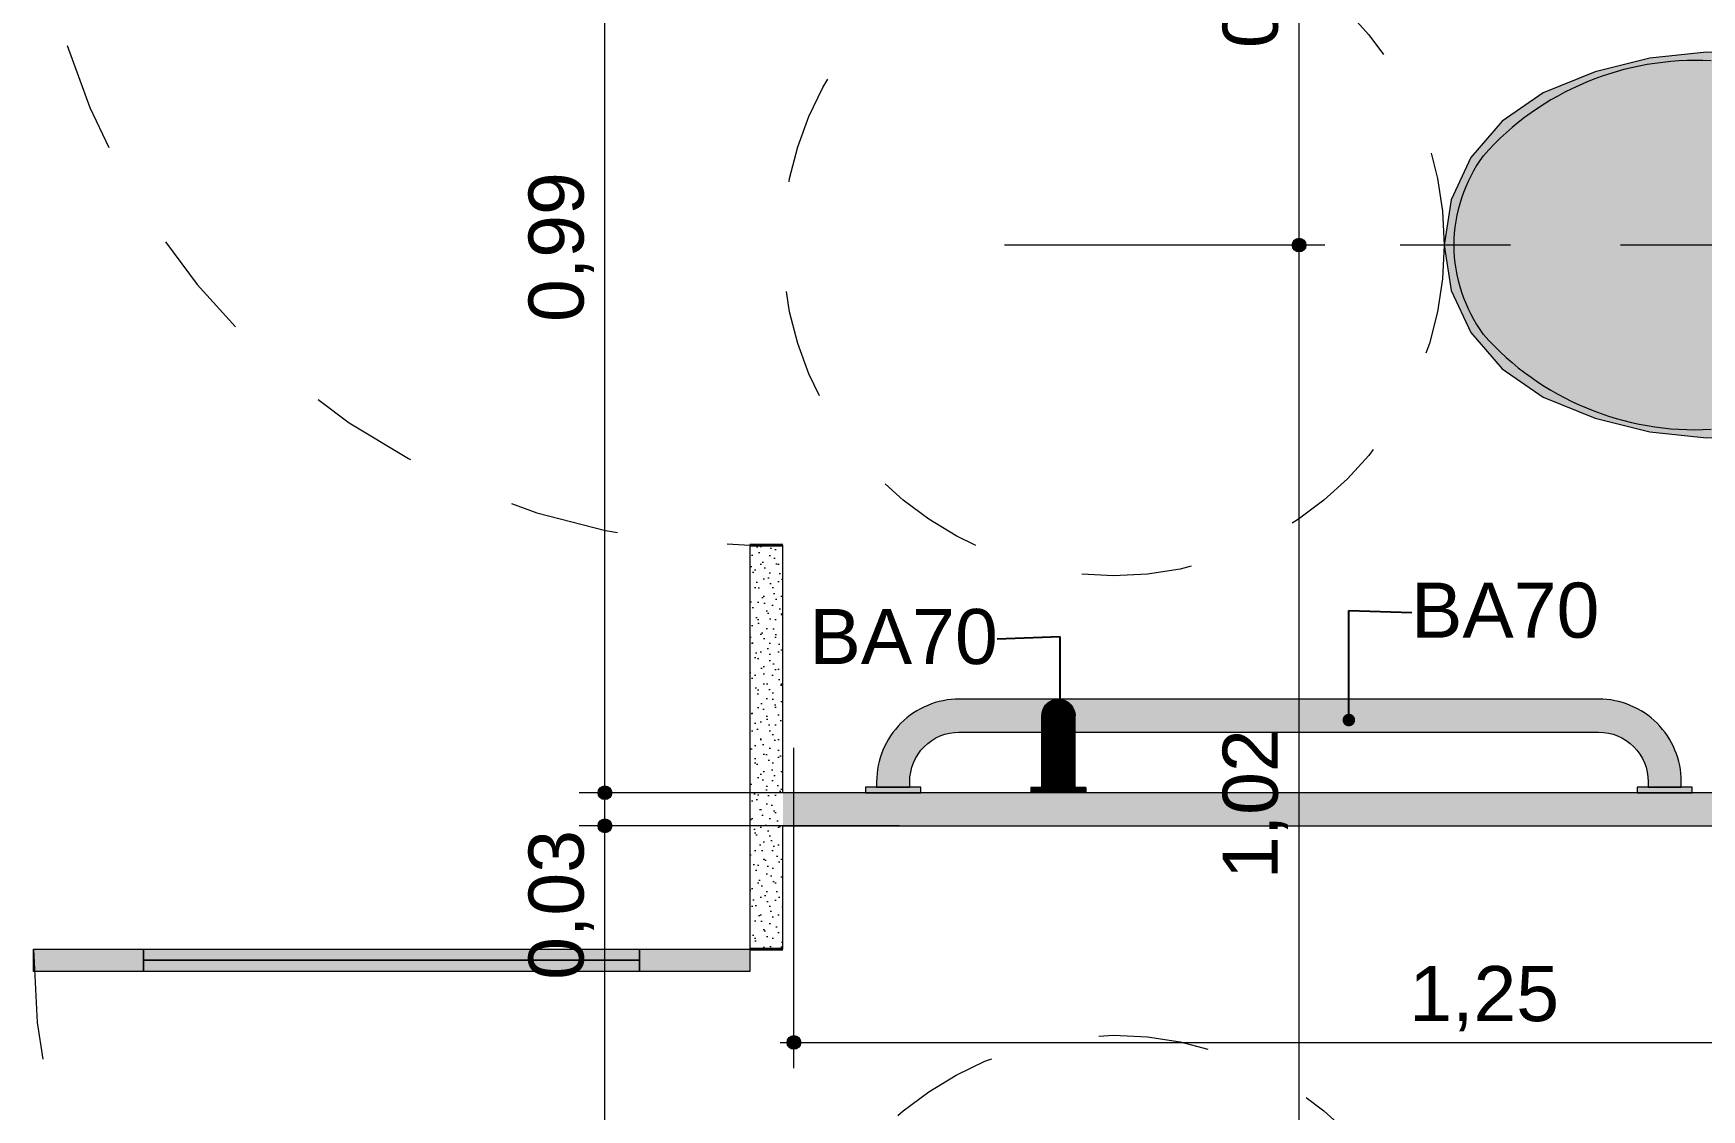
# Model space of a CAD drawing. Header units: metres. Extents: x -1.9 to 95.3, y -2.2 to 2.5.
# Drawn here: x 23.654 to 25.167, y 0.75 to 1.726 of the extents above; entities that cross this region are included whole.
import ezdxf

# ---------------------------------------------------------------- set-up
doc = ezdxf.new("R2010")
doc.units = ezdxf.units.M
doc.header["$MEASUREMENT"] = 0
doc.linetypes.add('Dashed', pattern=[0.035, 0.0225, -0.0125])
doc.linetypes.add('Hidden Line (2)', pattern=[0.097806, 0.070556, -0.02725])
for name, color, linetype, lineweight, true_color in [('0_Caneta_No__167', 7, 'Continuous', 0, 0x0035d5), ('0_Caneta_No__25', 7, 'Continuous', 13, 0x982312), ('EIXO HIDRÁULICO - Executivo.EXEC_Caneta_No__167', 7, 'Continuous', 0, 0x0035d5), ('LOUCAS-METAIS.ARQ_Caneta_No__13', 7, 'Continuous', 0, 0xaaaaaa), ('LOUCAS-METAIS.ARQ_Caneta_No__18', 7, 'Continuous', 0, 0xdfdfdf), ('LOUCAS-METAIS.ARQ_Caneta_No__96', 7, 'Continuous', 0, 0xb6b6b6), ('PAREDE.ARQ_Caneta_No__9', 7, 'Continuous', 9, 0x020202), ('PAREDE.ARQ_Caneta_No__97', 7, 'Continuous', 13, 0x6b6b6b)]:
    doc.layers.add(name, color=color, linetype=linetype, lineweight=lineweight, true_color=true_color)
for name, color, linetype, lineweight in [('NOTAS-DETALHAMENTO.EXEC_Caneta_No__1', 7, 'Continuous', 40), ('NOTAS-DETALHAMENTO.EXEC_Caneta_No__241', 7, 'Continuous', 13), ('PAREDE.ARQ_Caneta_No__1', 7, 'Continuous', 40), ('PAREDE.ARQ_Caneta_No__241', 7, 'Continuous', 13), ('PAREDE.ARQ_Caneta_No__255', 255, 'Continuous', 0)]:
    doc.layers.add(name, color=color, linetype=linetype, lineweight=lineweight)
doc.styles.add('GENERATED_STYLE_1', font='arial.ttf')
doc.dimstyles.new('GENERATED_STYLE__1', dxfattribs={"dimtxt": 0.05, "dimasz": 0.02375, "dimexe": 0.18, "dimexo": 0.267183, "dimgap": 0, "dimtad": 1, "dimtih": 1, "dimtoh": 1, "dimzin": 0, "dimdsep": 46, "dimtxsty": 'GENERATED_STYLE_1', "dimblk": 'ARROWHEAD_11', "dimblk1": 'ARROWHEAD_11', "dimblk2": 'ARROWHEAD_11', "dimcen": 0.09, "dimclrd": 256, "dimclre": 256, "dimclrt": 256, "dimadec": 0, "dimazin": 0, "dimtfac": 1, "dimtdec": 4, "dimtmove": 0, "dimatfit": 3, "dimfxl": 0, "dimtolj": 1, "dimtzin": 0, "dimarcsym": 0})
doc.dimstyles.new('GENERATED_STYLE__2', dxfattribs={"dimtxt": 0.05, "dimasz": 0.02375, "dimexe": 0.18, "dimexo": 0.267183, "dimgap": 0, "dimtad": 1, "dimzin": 0, "dimdsep": 46, "dimtxsty": 'GENERATED_STYLE_1', "dimblk": 'ARROWHEAD_11', "dimblk1": 'ARROWHEAD_11', "dimblk2": 'ARROWHEAD_11', "dimcen": 0.09, "dimclrd": 256, "dimclre": 256, "dimclrt": 256, "dimadec": 0, "dimazin": 0, "dimtfac": 1, "dimtdec": 4, "dimtmove": 0, "dimatfit": 3, "dimfxl": 0, "dimtolj": 1, "dimtzin": 0, "dimarcsym": 0})
doc.dimstyles.new('GENERATED_STYLE__3', dxfattribs={"dimtxt": 0.05, "dimasz": 0.02375, "dimexe": 0.18, "dimexo": 0.267183, "dimgap": 0, "dimtad": 1, "dimzin": 0, "dimdsep": 46, "dimtxsty": 'GENERATED_STYLE_1', "dimblk": 'ARROWHEAD_11', "dimblk1": 'ARROWHEAD_11', "dimblk2": 'ARROWHEAD_11', "dimcen": 0.09, "dimclrd": 256, "dimclre": 256, "dimclrt": 256, "dimadec": 0, "dimazin": 0, "dimtfac": 1, "dimtdec": 4, "dimtmove": 0, "dimatfit": 3, "dimfxl": 0, "dimtolj": 1, "dimtzin": 0, "dimarcsym": 0})
doc.dimstyles.new('GENERATED_STYLE__6', dxfattribs={"dimtxt": 0.18, "dimasz": 0.0228, "dimexe": 0.18, "dimexo": 0.0625, "dimgap": 0, "dimtad": 0, "dimtih": 1, "dimtoh": 1, "dimdec": 4, "dimzin": 0, "dimdsep": 46, "dimcen": 0.09, "dimadec": 0, "dimazin": 0, "dimtfac": 1, "dimtdec": 4, "dimtmove": 0, "dimatfit": 3, "dimldrblk": 'ARROWHEAD_11', "dimfxl": 0, "dimtolj": 1, "dimtzin": 0, "dimarcsym": 0})
pattern_1 = [(45, (24.064489, 0.025), (-0.00795495, 0.00795495), [0, -0.0075, 0, -0.01125]), (110, (24.089489, 0.025), (0.01057154, 0.003847727), [0, -0.0055, 0, -0.0095])]

# ---------------------------------------------------------------- blocks, each defined once
blk = doc.blocks.new('*D77', base_point=(24.0645, 0))
at = {"layer": '0_Caneta_No__167', "linetype": 'Continuous', "lineweight": 0, "true_color": 0x0035d5}
for points in [[(24.7956, 1.5342), (24.7961, 1.5318), (24.7975, 1.5298), (24.7995, 1.5284), (24.8019, 1.5279), (24.8043, 1.5284), (24.8063, 1.5298), (24.8076, 1.5318), (24.8081, 1.5342), (24.8076, 1.5366), (24.8063, 1.5386), (24.8043, 1.54), (24.8019, 1.5404), (24.7995, 1.54), (24.7975, 1.5386), (24.7961, 1.5366)], [(24.7956, 0.5173), (24.7961, 0.5149), (24.7975, 0.5129), (24.7995, 0.5115), (24.8019, 0.511), (24.8043, 0.5115), (24.8063, 0.5129), (24.8076, 0.5149), (24.8081, 0.5173), (24.8076, 0.5197), (24.8063, 0.5217), (24.8043, 0.5231), (24.8019, 0.5235), (24.7995, 0.5231), (24.7975, 0.5217), (24.7961, 0.5197)]]:
    blk.add_hatch(color=162, dxfattribs=at).paths.add_polyline_path(points)
at = {"layer": '0_Caneta_No__167', "color": 162, "linetype": 'Continuous', "lineweight": 0, "true_color": 0x0035d5}
for p, q in [((24.7956, 1.5342), (24.5347, 1.5342)), ((24.8253, 1.5342), (24.8081, 1.5342)), ((24.8019, 0.5235), (24.8019, 1.5279)), ((24.7956, 0.5173), (24.7784, 0.5173)), ((25.0691, 0.5173), (24.8081, 0.5173))]:
    blk.add_line(p, q, dxfattribs=at)
for centre in [(24.8019, 1.5342), (24.8019, 0.5173)]:
    blk.add_circle(centre, 0.00625, dxfattribs=at)
at = {"layer": '0_Caneta_No__167', "color": 162, "lineweight": 0, "true_color": 0x0035d5, "insert": (24.7919, 0.959), "char_height": 0.05, "attachment_point": 7, "rotation": 90, "style": 'GENERATED_STYLE_1'}
blk.add_mtext('\\A1;{\\pql;\\fArial|b0|i0|c0|p0;\\W1.000000;1,02}', dxfattribs=at)
blk = doc.blocks.new('ARROWHEAD_11')
at = {"color": 0, "linetype": 'Continuous', "lineweight": 0}
blk.add_line((0, 0), (-1, 0), dxfattribs=at)
at = {"color": 0, "linetype": 'Continuous', "lineweight": 0, "const_width": 0.25, "flags": 128}
blk.add_lwpolyline([(-0.125, 0, 1), (0.125, 0, 1)], format="xyb", close=True, dxfattribs=at)
blk = doc.blocks.new('*D78', base_point=(24.0645, 0))
at = {"layer": '0_Caneta_No__167', "linetype": 'Continuous', "lineweight": 0, "true_color": 0x0035d5}
for points in [[(24.7956, 2.025), (24.7961, 2.0226), (24.7975, 2.0206), (24.7995, 2.0192), (24.8019, 2.0188), (24.8043, 2.0192), (24.8063, 2.0206), (24.8076, 2.0226), (24.8081, 2.025), (24.8076, 2.0274), (24.8063, 2.0294), (24.8043, 2.0308), (24.8019, 2.0313), (24.7995, 2.0308), (24.7975, 2.0294), (24.7961, 2.0274)], [(24.7956, 1.5342), (24.7961, 1.5318), (24.7975, 1.5298), (24.7995, 1.5284), (24.8019, 1.5279), (24.8043, 1.5284), (24.8063, 1.5298), (24.8076, 1.5318), (24.8081, 1.5342), (24.8076, 1.5366), (24.8063, 1.5386), (24.8043, 1.54), (24.8019, 1.5404), (24.7995, 1.54), (24.7975, 1.5386), (24.7961, 1.5366)]]:
    blk.add_hatch(color=162, dxfattribs=at).paths.add_polyline_path(points)
at = {"layer": '0_Caneta_No__167', "color": 162, "linetype": 'Continuous', "lineweight": 0, "true_color": 0x0035d5}
for p, q in [((24.8019, 2.0313), (24.8019, 2.0375)), ((24.7956, 2.025), (24.7784, 2.025)), ((24.8019, 1.5404), (24.8019, 2.0188)), ((25.0691, 2.025), (24.8081, 2.025)), ((24.7956, 1.5342), (24.5347, 1.5342)), ((24.8253, 1.5342), (24.8081, 1.5342))]:
    blk.add_line(p, q, dxfattribs=at)
for centre in [(24.8019, 2.025), (24.8019, 1.5342)]:
    blk.add_circle(centre, 0.00625, dxfattribs=at)
at = {"layer": '0_Caneta_No__167', "color": 162, "lineweight": 0, "true_color": 0x0035d5, "insert": (24.7919, 1.7129), "char_height": 0.05, "attachment_point": 7, "rotation": 90, "style": 'GENERATED_STYLE_1'}
blk.add_mtext('\\A1;{\\pql;\\fArial|b0|i0|c0|p0;\\W1.000000;0,49}', dxfattribs=at)
blk = doc.blocks.new('*D91', base_point=(24.0645, 0))
at = {"layer": '0_Caneta_No__25', "linetype": 'Continuous', "lineweight": 13, "true_color": 0x982312}
for points in [[(24.1659, 1.0073), (24.1664, 1.0049), (24.1678, 1.0029), (24.1698, 1.0015), (24.1722, 1.001), (24.1746, 1.0015), (24.1766, 1.0029), (24.178, 1.0049), (24.1784, 1.0073), (24.178, 1.0097), (24.1766, 1.0117), (24.1746, 1.0131), (24.1722, 1.0135), (24.1698, 1.0131), (24.1678, 1.0117), (24.1664, 1.0097)], [(24.1659, 0.0173), (24.1664, 0.0149), (24.1678, 0.0129), (24.1698, 0.0115), (24.1722, 0.011), (24.1746, 0.0115), (24.1766, 0.0129), (24.178, 0.0149), (24.1784, 0.0173), (24.178, 0.0197), (24.1766, 0.0217), (24.1746, 0.0231), (24.1722, 0.0235), (24.1698, 0.0231), (24.1678, 0.0217), (24.1664, 0.0197)]]:
    blk.add_hatch(color=24, dxfattribs=at).paths.add_polyline_path(points)
at = {"layer": '0_Caneta_No__25', "color": 24, "linetype": 'Continuous', "lineweight": 13, "true_color": 0x982312}
for p, q in [((24.1659, 1.0073), (24.1487, 1.0073)), ((24.1722, 0.0235), (24.1722, 1.001)), ((24.4394, 1.0073), (24.1784, 1.0073)), ((24.1659, 0.0173), (24.1487, 0.0173)), ((24.4394, 0.0173), (24.1784, 0.0173))]:
    blk.add_line(p, q, dxfattribs=at)
for centre in [(24.1722, 1.0073), (24.1722, 0.0173)]:
    blk.add_circle(centre, 0.00625, dxfattribs=at)
at = {"layer": '0_Caneta_No__25', "color": 24, "lineweight": 13, "true_color": 0x982312, "char_height": 0.05, "attachment_point": 7, "rotation": 90, "style": 'GENERATED_STYLE_1'}
for s, insert in [('\\A1;{\\pql;\\fArial|b0|i0|c0|p0;\\W1.000000;0,03}', (24.1622, 0.8676)), ('\\A1;{\\pql;\\fArial|b0|i0|c0|p0;\\W1.000000;0,99}', (24.1622, 0.3788))]:
    blk.add_mtext(s, dxfattribs=dict(at, insert=insert))
blk = doc.blocks.new('*D92', base_point=(24.0645, 0))
at = {"layer": '0_Caneta_No__25', "linetype": 'Continuous', "lineweight": 13, "true_color": 0x982312}
for points in [[(24.1659, 1.0373), (24.1664, 1.0349), (24.1678, 1.0329), (24.1698, 1.0315), (24.1722, 1.031), (24.1746, 1.0315), (24.1766, 1.0329), (24.178, 1.0349), (24.1784, 1.0373), (24.178, 1.0397), (24.1766, 1.0417), (24.1746, 1.0431), (24.1722, 1.0435), (24.1698, 1.0431), (24.1678, 1.0417), (24.1664, 1.0397)], [(24.1659, 1.0073), (24.1664, 1.0049), (24.1678, 1.0029), (24.1698, 1.0015), (24.1722, 1.001), (24.1746, 1.0015), (24.1766, 1.0029), (24.178, 1.0049), (24.1784, 1.0073), (24.178, 1.0097), (24.1766, 1.0117), (24.1746, 1.0131), (24.1722, 1.0135), (24.1698, 1.0131), (24.1678, 1.0117), (24.1664, 1.0097)]]:
    blk.add_hatch(color=24, dxfattribs=at).paths.add_polyline_path(points)
at = {"layer": '0_Caneta_No__25', "color": 24, "linetype": 'Continuous', "lineweight": 13, "true_color": 0x982312}
for p, q in [((24.1659, 1.0373), (24.1487, 1.0373)), ((24.1722, 1.0135), (24.1722, 1.031)), ((24.4394, 1.0373), (24.1784, 1.0373)), ((24.1659, 1.0073), (24.1487, 1.0073)), ((24.4394, 1.0073), (24.1784, 1.0073))]:
    blk.add_line(p, q, dxfattribs=at)
for centre in [(24.1722, 1.0373), (24.1722, 1.0073)]:
    blk.add_circle(centre, 0.00625, dxfattribs=at)
blk = doc.blocks.new('*D93', base_point=(24.0645, 0))
at = {"layer": '0_Caneta_No__25', "linetype": 'Continuous', "lineweight": 13, "true_color": 0x982312}
for points in [[(24.1659, 2.025), (24.1664, 2.0226), (24.1678, 2.0206), (24.1698, 2.0192), (24.1722, 2.0188), (24.1746, 2.0192), (24.1766, 2.0206), (24.178, 2.0226), (24.1784, 2.025), (24.178, 2.0274), (24.1766, 2.0294), (24.1746, 2.0308), (24.1722, 2.0313), (24.1698, 2.0308), (24.1678, 2.0294), (24.1664, 2.0274)], [(24.1659, 1.0373), (24.1664, 1.0349), (24.1678, 1.0329), (24.1698, 1.0315), (24.1722, 1.031), (24.1746, 1.0315), (24.1766, 1.0329), (24.178, 1.0349), (24.1784, 1.0373), (24.178, 1.0397), (24.1766, 1.0417), (24.1746, 1.0431), (24.1722, 1.0435), (24.1698, 1.0431), (24.1678, 1.0417), (24.1664, 1.0397)]]:
    blk.add_hatch(color=24, dxfattribs=at).paths.add_polyline_path(points)
at = {"layer": '0_Caneta_No__25', "color": 24, "linetype": 'Continuous', "lineweight": 13, "true_color": 0x982312}
for p, q in [((24.1722, 2.0313), (24.1722, 2.0375)), ((24.1659, 2.025), (24.1487, 2.025)), ((24.1722, 1.0435), (24.1722, 2.0188)), ((24.4394, 2.025), (24.1784, 2.025)), ((24.1659, 1.0373), (24.1487, 1.0373)), ((24.4394, 1.0373), (24.1784, 1.0373))]:
    blk.add_line(p, q, dxfattribs=at)
for centre in [(24.1722, 2.025), (24.1722, 1.0373)]:
    blk.add_circle(centre, 0.00625, dxfattribs=at)
at = {"layer": '0_Caneta_No__25', "color": 24, "lineweight": 13, "true_color": 0x982312, "insert": (24.1622, 1.4644), "char_height": 0.05, "attachment_point": 7, "rotation": 90, "style": 'GENERATED_STYLE_1'}
blk.add_mtext('\\A1;{\\pql;\\fArial|b0|i0|c0|p0;\\W1.000000;0,99}', dxfattribs=at)
blk = doc.blocks.new('*D94', base_point=(24.0645, 0))
at = {"layer": '0_Caneta_No__25', "linetype": 'Continuous', "lineweight": 13, "true_color": 0x982312}
for points in [[(24.3374, 0.8108), (24.3379, 0.8084), (24.3392, 0.8064), (24.3413, 0.8051), (24.3437, 0.8046), (24.346, 0.8051), (24.3481, 0.8064), (24.3494, 0.8084), (24.3499, 0.8108), (24.3494, 0.8132), (24.3481, 0.8153), (24.346, 0.8166), (24.3437, 0.8171), (24.3413, 0.8166), (24.3392, 0.8153), (24.3379, 0.8132)], [(25.5874, 0.8108), (25.5879, 0.8084), (25.5892, 0.8064), (25.5913, 0.8051), (25.5937, 0.8046), (25.596, 0.8051), (25.5981, 0.8064), (25.5994, 0.8084), (25.5999, 0.8108), (25.5994, 0.8132), (25.5981, 0.8153), (25.596, 0.8166), (25.5937, 0.8171), (25.5913, 0.8166), (25.5892, 0.8153), (25.5879, 0.8132)]]:
    blk.add_hatch(color=24, dxfattribs=at).paths.add_polyline_path(points)
at = {"layer": '0_Caneta_No__25', "color": 24, "linetype": 'Continuous', "lineweight": 13, "true_color": 0x982312}
for p, q in [((24.3437, 0.8171), (24.3437, 1.078)), ((25.5937, 0.8171), (25.5937, 1.078)), ((24.3312, 0.8108), (24.3374, 0.8108)), ((24.3437, 0.7874), (24.3437, 0.8046)), ((24.3499, 0.8108), (25.5874, 0.8108)), ((25.5937, 0.7874), (25.5937, 0.8046)), ((25.5999, 0.8108), (25.6062, 0.8108))]:
    blk.add_line(p, q, dxfattribs=at)
for centre in [(24.3437, 0.8108), (25.5937, 0.8108)]:
    blk.add_circle(centre, 0.00625, dxfattribs=at)
at = {"layer": '0_Caneta_No__25', "color": 24, "lineweight": 13, "true_color": 0x982312, "insert": (24.9019, 0.8208), "char_height": 0.05, "attachment_point": 7, "style": 'GENERATED_STYLE_1'}
blk.add_mtext('\\A1;{\\pql;\\fArial|b0|i0|c0|p0;\\W1.000000;1,25}', dxfattribs=at)

msp = doc.modelspace()

# ---------------------------------------------------------------- hatches: boundary and pattern name
at = {"layer": 'LOUCAS-METAIS.ARQ_Caneta_No__18', "linetype": 'Continuous', "lineweight": 0, "true_color": 0xdfdfdf}
for points in [[(25.1202, 1.7036), (25.0705, 1.6912), (25.0235, 1.6722), (24.9863, 1.6466), (24.9578, 1.6135), (24.9399, 1.5752), (24.9337, 1.5342), (24.9399, 1.4931), (24.9578, 1.4548), (24.9863, 1.4218), (25.0235, 1.3962), (25.0705, 1.3772), (25.1202, 1.3648), (25.1716, 1.3593), (25.2233, 1.3608), (25.5737, 1.3932), (25.5737, 1.6752), (25.2233, 1.7075), (25.1716, 1.7091)], [(25.1487, 1.0423), (25.1487, 1.0473, 0.414214), (25.0737, 1.1223), (24.4937, 1.1223, 0.414214), (24.4187, 1.0473), (24.4187, 1.0423), (24.4487, 1.0423), (24.4487, 1.0473, -0.414214), (24.4937, 1.0923), (25.0737, 1.0923, -0.414214), (25.1187, 1.0473), (25.1187, 1.0423)], [(24.5738, 1.1168), (24.5759, 1.1183), (24.5759, 1.1201), (24.5738, 1.1185)], [(24.5759, 1.1183), (24.5783, 1.1195), (24.5783, 1.1212), (24.5759, 1.1201)], [(24.5808, 1.1202), (24.5808, 1.1219), (24.5783, 1.1212), (24.5783, 1.1195)], [(24.5808, 1.1146), (24.5808, 1.1202), (24.5783, 1.1195), (24.5783, 1.114)], [(24.5808, 1.1202), (24.5834, 1.1204), (24.5834, 1.1222), (24.5808, 1.1219)], [(24.5834, 1.1149), (24.5834, 1.1204), (24.5808, 1.1202), (24.5808, 1.1146)], [(24.5834, 1.1204), (24.586, 1.1203), (24.586, 1.122), (24.5834, 1.1222)], [(24.586, 1.1203), (24.5834, 1.1204), (24.5834, 1.1149), (24.586, 1.1147)], [(24.586, 1.1203), (24.5885, 1.1196), (24.5885, 1.1214), (24.586, 1.122)], [(24.5885, 1.1196), (24.586, 1.1203), (24.586, 1.1147), (24.5885, 1.1141)], [(24.5885, 1.1196), (24.5909, 1.1186), (24.5909, 1.1203), (24.5885, 1.1214)], [(24.5931, 1.1172), (24.5931, 1.1189), (24.5909, 1.1203), (24.5909, 1.1186)], [(24.5687, 1.1055), (24.5688, 1.108), (24.5688, 1.1096), (24.5687, 1.107)], [(24.5688, 1.1034), (24.5688, 1.108), (24.5687, 1.1055), (24.5687, 1.101)], [(24.5695, 1.1121), (24.5688, 1.1096), (24.5688, 1.108), (24.5695, 1.1105)], [(24.5695, 1.1057), (24.5695, 1.1105), (24.5688, 1.108), (24.5688, 1.1034)], [(24.5695, 1.098), (24.5695, 1.1057), (24.5688, 1.1034), (24.5688, 1.096)], [(24.5695, 1.1105), (24.5705, 1.1129), (24.5705, 1.1145), (24.5695, 1.1121)], [(24.5705, 1.1079), (24.5705, 1.1129), (24.5695, 1.1105), (24.5695, 1.1057)], [(24.5705, 1.0999), (24.5705, 1.1079), (24.5695, 1.1057), (24.5695, 1.098)], [(24.5705, 1.1129), (24.572, 1.115), (24.572, 1.1167), (24.5705, 1.1145)], [(24.572, 1.115), (24.5705, 1.1129), (24.5705, 1.1079), (24.572, 1.1098)], [(24.572, 1.1098), (24.5705, 1.1079), (24.5705, 1.0999), (24.572, 1.1016)], [(24.5738, 1.1185), (24.572, 1.1167), (24.572, 1.115), (24.5738, 1.1168)], [(24.5738, 1.1115), (24.5738, 1.1168), (24.572, 1.115), (24.572, 1.1098)], [(24.5738, 1.103), (24.5738, 1.1115), (24.572, 1.1098), (24.572, 1.1016)], [(24.5759, 1.1183), (24.5738, 1.1168), (24.5738, 1.1115), (24.5759, 1.1129)], [(24.5759, 1.1129), (24.5738, 1.1115), (24.5738, 1.103), (24.5759, 1.1042)], [(24.5783, 1.1195), (24.5759, 1.1183), (24.5759, 1.1129), (24.5783, 1.114)], [(24.5783, 1.1051), (24.5783, 1.114), (24.5759, 1.1129), (24.5759, 1.1042)], [(24.5783, 1.0934), (24.5783, 1.1051), (24.5759, 1.1042), (24.5759, 1.0927)], [(24.5808, 1.1057), (24.5808, 1.1146), (24.5783, 1.114), (24.5783, 1.1051)], [(24.5808, 1.0939), (24.5808, 1.1057), (24.5783, 1.1051), (24.5783, 1.0934)], [(24.5834, 1.1059), (24.5834, 1.1149), (24.5808, 1.1146), (24.5808, 1.1057)], [(24.5834, 1.1059), (24.5808, 1.1057), (24.5808, 1.0939), (24.5834, 1.094)], [(24.586, 1.1147), (24.5834, 1.1149), (24.5834, 1.1059), (24.586, 1.1058)], [(24.586, 1.1058), (24.5834, 1.1059), (24.5834, 1.094), (24.586, 1.0939)], [(24.5885, 1.1141), (24.586, 1.1147), (24.586, 1.1058), (24.5885, 1.1053)], [(24.5885, 1.0935), (24.5885, 1.1053), (24.586, 1.1058), (24.586, 1.0939)], [(24.5909, 1.1186), (24.5885, 1.1196), (24.5885, 1.1141), (24.5909, 1.1132)], [(24.5909, 1.1132), (24.5885, 1.1141), (24.5885, 1.1053), (24.5909, 1.1045)], [(24.5909, 1.0929), (24.5909, 1.1045), (24.5885, 1.1053), (24.5885, 1.0935)], [(24.5931, 1.1118), (24.5931, 1.1172), (24.5909, 1.1186), (24.5909, 1.1132)], [(24.5931, 1.1033), (24.5931, 1.1118), (24.5909, 1.1132), (24.5909, 1.1045)], [(24.5931, 1.1172), (24.595, 1.1154), (24.595, 1.1171), (24.5931, 1.1189)], [(24.595, 1.1102), (24.595, 1.1154), (24.5931, 1.1172), (24.5931, 1.1118)], [(24.595, 1.1019), (24.595, 1.1102), (24.5931, 1.1118), (24.5931, 1.1033)], [(24.595, 1.1154), (24.5965, 1.1133), (24.5965, 1.1149), (24.595, 1.1171)], [(24.5965, 1.1083), (24.5965, 1.1133), (24.595, 1.1154), (24.595, 1.1102)], [(24.5965, 1.1083), (24.595, 1.1102), (24.595, 1.1019), (24.5965, 1.1002)], [(24.5977, 1.1126), (24.5965, 1.1149), (24.5965, 1.1133), (24.5977, 1.111)], [(24.5977, 1.1062), (24.5977, 1.111), (24.5965, 1.1133), (24.5965, 1.1083)], [(24.5977, 1.0984), (24.5977, 1.1062), (24.5965, 1.1083), (24.5965, 1.1002)], [(24.5977, 1.111), (24.5984, 1.1085), (24.5984, 1.1101), (24.5977, 1.1126)], [(24.5984, 1.1039), (24.5984, 1.1085), (24.5977, 1.111), (24.5977, 1.1062)], [(24.5984, 1.0964), (24.5984, 1.1039), (24.5977, 1.1062), (24.5977, 1.0984)], [(24.5984, 1.1085), (24.5987, 1.106), (24.5987, 1.1075), (24.5984, 1.1101)], [(24.5987, 1.106), (24.5984, 1.1085), (24.5984, 1.1039), (24.5987, 1.1015)], [(24.5687, 1.0939), (24.5688, 1.096), (24.5688, 1.1034), (24.5687, 1.101)], [(24.5687, 1.0845), (24.5688, 1.0861), (24.5688, 1.096), (24.5687, 1.0939)], [(24.5695, 1.0877), (24.5695, 1.098), (24.5688, 1.096), (24.5688, 1.0861)], [(24.5705, 1.0999), (24.5695, 1.098), (24.5695, 1.0877), (24.5705, 1.0892)], [(24.572, 1.0906), (24.572, 1.1016), (24.5705, 1.0999), (24.5705, 1.0892)], [(24.572, 1.0774), (24.572, 1.0906), (24.5705, 1.0892), (24.5705, 1.0764)], [(24.5738, 1.103), (24.572, 1.1016), (24.572, 1.0906), (24.5738, 1.0917)], [(24.5738, 1.0782), (24.5738, 1.0917), (24.572, 1.0906), (24.572, 1.0774)], [(24.5759, 1.0927), (24.5759, 1.1042), (24.5738, 1.103), (24.5738, 1.0917)], [(24.5759, 1.0789), (24.5759, 1.0927), (24.5738, 1.0917), (24.5738, 1.0782)], [(24.5783, 1.0794), (24.5783, 1.0934), (24.5759, 1.0927), (24.5759, 1.0789)], [(24.5808, 1.0797), (24.5808, 1.0939), (24.5783, 1.0934), (24.5783, 1.0794)], [(24.5834, 1.0798), (24.5834, 1.094), (24.5808, 1.0939), (24.5808, 1.0797)], [(24.586, 1.0797), (24.586, 1.0939), (24.5834, 1.094), (24.5834, 1.0798)], [(24.5885, 1.0935), (24.586, 1.0939), (24.586, 1.0797), (24.5885, 1.0794)], [(24.5909, 1.079), (24.5909, 1.0929), (24.5885, 1.0935), (24.5885, 1.0794)], [(24.5931, 1.0919), (24.5931, 1.1033), (24.5909, 1.1045), (24.5909, 1.0929)], [(24.5931, 1.0783), (24.5931, 1.0919), (24.5909, 1.0929), (24.5909, 1.079)], [(24.595, 1.1019), (24.5931, 1.1033), (24.5931, 1.0919), (24.595, 1.0908)], [(24.595, 1.0776), (24.595, 1.0908), (24.5931, 1.0919), (24.5931, 1.0783)], [(24.5965, 1.0895), (24.5965, 1.1002), (24.595, 1.1019), (24.595, 1.0908)], [(24.5965, 1.0766), (24.5965, 1.0895), (24.595, 1.0908), (24.595, 1.0776)], [(24.5977, 1.088), (24.5977, 1.0984), (24.5965, 1.1002), (24.5965, 1.0895)], [(24.5977, 1.088), (24.5984, 1.0864), (24.5984, 1.0964), (24.5977, 1.0984)], [(24.5984, 1.0964), (24.5987, 1.0943), (24.5987, 1.1015), (24.5984, 1.1039)], [(24.5984, 1.0864), (24.5987, 1.0848), (24.5987, 1.0943), (24.5984, 1.0964)], [(24.5688, 1.0743), (24.5688, 1.0861), (24.5687, 1.0845), (24.5687, 1.0731)], [(24.5695, 1.0877), (24.5688, 1.0861), (24.5688, 1.0743), (24.5695, 1.0754)], [(24.5695, 1.0617), (24.5695, 1.0754), (24.5688, 1.0743), (24.5688, 1.0611)], [(24.5695, 1.0754), (24.5705, 1.0764), (24.5705, 1.0892), (24.5695, 1.0877)], [(24.5705, 1.0622), (24.5705, 1.0764), (24.5695, 1.0754), (24.5695, 1.0617)], [(24.572, 1.0627), (24.572, 1.0774), (24.5705, 1.0764), (24.5705, 1.0622)], [(24.5738, 1.0631), (24.5738, 1.0782), (24.572, 1.0774), (24.572, 1.0627)], [(24.5738, 1.0631), (24.5759, 1.0635), (24.5759, 1.0789), (24.5738, 1.0782)], [(24.5759, 1.0635), (24.5783, 1.0637), (24.5783, 1.0794), (24.5759, 1.0789)], [(24.5808, 1.0797), (24.5783, 1.0794), (24.5783, 1.0637), (24.5808, 1.0639)], [(24.5808, 1.0639), (24.5834, 1.0639), (24.5834, 1.0798), (24.5808, 1.0797)], [(24.5834, 1.0639), (24.586, 1.0639), (24.586, 1.0797), (24.5834, 1.0798)], [(24.586, 1.0639), (24.5885, 1.0637), (24.5885, 1.0794), (24.586, 1.0797)], [(24.5885, 1.0637), (24.5909, 1.0635), (24.5909, 1.079), (24.5885, 1.0794)], [(24.5931, 1.0783), (24.5909, 1.079), (24.5909, 1.0635), (24.5931, 1.0632)], [(24.5931, 1.0632), (24.595, 1.0628), (24.595, 1.0776), (24.5931, 1.0783)], [(24.5965, 1.0623), (24.5965, 1.0766), (24.595, 1.0776), (24.595, 1.0628)], [(24.5977, 1.088), (24.5965, 1.0895), (24.5965, 1.0766), (24.5977, 1.0756)], [(24.5977, 1.0618), (24.5977, 1.0756), (24.5965, 1.0766), (24.5965, 1.0623)], [(24.5977, 1.0756), (24.5984, 1.0745), (24.5984, 1.0864), (24.5977, 1.088)], [(24.5984, 1.0612), (24.5984, 1.0745), (24.5977, 1.0756), (24.5977, 1.0618)], [(24.5987, 1.0848), (24.5984, 1.0864), (24.5984, 1.0745), (24.5987, 1.0734)], [(24.5687, 1.0605), (24.5688, 1.0611), (24.5688, 1.0743), (24.5687, 1.0731)], [(24.5688, 1.0474), (24.5688, 1.0611), (24.5687, 1.0605), (24.5687, 1.0472)], [(24.5695, 1.0475), (24.5695, 1.0617), (24.5688, 1.0611), (24.5688, 1.0474)], [(24.5695, 1.0475), (24.5705, 1.0476), (24.5705, 1.0622), (24.5695, 1.0617)], [(24.5705, 1.0476), (24.572, 1.0478), (24.572, 1.0627), (24.5705, 1.0622)], [(24.5738, 1.0479), (24.5738, 1.0631), (24.572, 1.0627), (24.572, 1.0478)], [(24.5738, 1.0479), (24.5759, 1.0479), (24.5759, 1.0635), (24.5738, 1.0631)], [(24.5759, 1.0479), (24.5783, 1.048), (24.5783, 1.0637), (24.5759, 1.0635)], [(24.5808, 1.0639), (24.5783, 1.0637), (24.5783, 1.048), (24.5808, 1.048)], [(24.5808, 1.048), (24.5834, 1.0481), (24.5834, 1.0639), (24.5808, 1.0639)], [(24.5834, 1.0481), (24.586, 1.0481), (24.586, 1.0639), (24.5834, 1.0639)], [(24.586, 1.0481), (24.5885, 1.048), (24.5885, 1.0637), (24.586, 1.0639)], [(24.5885, 1.048), (24.5909, 1.048), (24.5909, 1.0635), (24.5885, 1.0637)], [(24.5931, 1.0479), (24.5931, 1.0632), (24.5909, 1.0635), (24.5909, 1.048)], [(24.5931, 1.0479), (24.595, 1.0478), (24.595, 1.0628), (24.5931, 1.0632)], [(24.595, 1.0478), (24.5965, 1.0477), (24.5965, 1.0623), (24.595, 1.0628)], [(24.5977, 1.0618), (24.5965, 1.0623), (24.5965, 1.0477), (24.5977, 1.0475)], [(24.5984, 1.0474), (24.5984, 1.0612), (24.5977, 1.0618), (24.5977, 1.0475)], [(24.5984, 1.0612), (24.5987, 1.0606), (24.5987, 1.0734), (24.5984, 1.0745)], [(24.5987, 1.0472), (24.5987, 1.0606), (24.5984, 1.0612), (24.5984, 1.0474)], [(24.5687, 1.0422), (24.5688, 1.0422), (24.5688, 1.0474), (24.5687, 1.0472)], [(24.5695, 1.0422), (24.5695, 1.0475), (24.5688, 1.0474), (24.5688, 1.0422)], [(24.5705, 1.0422), (24.5705, 1.0476), (24.5695, 1.0475), (24.5695, 1.0422)], [(24.572, 1.0422), (24.572, 1.0478), (24.5705, 1.0476), (24.5705, 1.0422)], [(24.5738, 1.0422), (24.5738, 1.0479), (24.572, 1.0478), (24.572, 1.0422)], [(24.5759, 1.0422), (24.5759, 1.0479), (24.5738, 1.0479), (24.5738, 1.0422)], [(24.5783, 1.0422), (24.5783, 1.048), (24.5759, 1.0479), (24.5759, 1.0422)], [(24.5808, 1.048), (24.5783, 1.048), (24.5783, 1.0422), (24.5808, 1.0422)], [(24.5834, 1.0422), (24.5834, 1.0481), (24.5808, 1.048), (24.5808, 1.0422)], [(24.586, 1.0422), (24.586, 1.0481), (24.5834, 1.0481), (24.5834, 1.0422)], [(24.5885, 1.0422), (24.5885, 1.048), (24.586, 1.0481), (24.586, 1.0422)], [(24.5909, 1.0422), (24.5909, 1.048), (24.5885, 1.048), (24.5885, 1.0422)], [(24.5931, 1.0479), (24.5909, 1.048), (24.5909, 1.0422), (24.5931, 1.0422)], [(24.595, 1.0422), (24.595, 1.0478), (24.5931, 1.0479), (24.5931, 1.0422)], [(24.5965, 1.0422), (24.5965, 1.0477), (24.595, 1.0478), (24.595, 1.0422)], [(24.5977, 1.0475), (24.5965, 1.0477), (24.5965, 1.0422), (24.5977, 1.0422)], [(24.5984, 1.0422), (24.5984, 1.0474), (24.5977, 1.0475), (24.5977, 1.0422)], [(24.5987, 1.0472), (24.5984, 1.0474), (24.5984, 1.0422), (24.5987, 1.0422)], [(24.4587, 1.0373), (24.4587, 1.0423), (24.4087, 1.0423), (24.4087, 1.0373)], [(24.5593, 1.0372), (24.5593, 1.0422), (24.5587, 1.0422), (24.5587, 1.0372)], [(24.562, 1.0422), (24.5593, 1.0422), (24.5593, 1.0372), (24.562, 1.0372)], [(24.5667, 1.0422), (24.562, 1.0422), (24.562, 1.0372), (24.5667, 1.0372)], [(24.5728, 1.0372), (24.5728, 1.0422), (24.5667, 1.0422), (24.5667, 1.0372)], [(24.5799, 1.0422), (24.5728, 1.0422), (24.5728, 1.0372), (24.5799, 1.0372)], [(24.5874, 1.0372), (24.5874, 1.0422), (24.5799, 1.0422), (24.5799, 1.0372)], [(24.5945, 1.0422), (24.5874, 1.0422), (24.5874, 1.0372), (24.5945, 1.0372)], [(24.6007, 1.0372), (24.6007, 1.0422), (24.5945, 1.0422), (24.5945, 1.0372)], [(24.6053, 1.0422), (24.6007, 1.0422), (24.6007, 1.0372), (24.6053, 1.0372)], [(24.608, 1.0422), (24.6053, 1.0422), (24.6053, 1.0372), (24.608, 1.0372)], [(24.6086, 1.0372), (24.6086, 1.0422), (24.608, 1.0422), (24.608, 1.0372)], [(25.1587, 1.0373), (25.1587, 1.0423), (25.1087, 1.0423), (25.1087, 1.0373)]]:
    msp.add_hatch(color=254, dxfattribs=at).paths.add_polyline_path(points)
at = {"layer": 'PAREDE.ARQ_Caneta_No__255', "linetype": 'Continuous', "lineweight": 0}
for points in [[(23.6537, 0.8953), (23.6537, 0.8753), (23.7537, 0.8753), (23.7537, 0.8953)], [(23.7537, 0.8953), (23.7537, 0.8853), (24.2037, 0.8853), (24.2037, 0.8953)], [(24.3037, 0.8753), (24.3037, 0.8953), (24.2037, 0.8953), (24.2037, 0.8753)], [(23.7537, 0.8853), (23.7537, 0.8753), (24.2037, 0.8753), (24.2037, 0.8853)]]:
    msp.add_hatch(color=255, dxfattribs=at).paths.add_polyline_path(points)
at = {"layer": 'PAREDE.ARQ_Caneta_No__97', "linetype": 'Continuous', "lineweight": 13, "true_color": 0x6b6b6b}
h = msp.add_hatch(dxfattribs=at)
h.set_pattern_fill('cut_stone_0006', color=251, style=0, pattern_type=2)
h.set_pattern_definition(pattern_1)
h.paths.add_polyline_path([(24.3337, 1.262), (24.3037, 1.262), (24.3037, 0.8953), (24.3337, 0.8953)])
h = msp.add_hatch(dxfattribs=at)
h.set_pattern_fill('cut_stone_0006', color=251, style=0, pattern_type=2)
h.set_pattern_definition(pattern_1)
h.paths.add_polyline_path([(24.3337, 1.0073), (25.5937, 1.0073), (25.5937, 1.0373), (24.3337, 1.0373)])

# ---------------------------------------------------------------- linework, layer by layer
at = {"layer": 'EIXO HIDRÁULICO - Executivo.EXEC_Caneta_No__167', "color": 162, "linetype": 'Dashed', "lineweight": 0, "true_color": 0x0035d5}
msp.add_line((25.5937, 1.5342), (24.6442, 1.5342), dxfattribs=at)
at = {"layer": 'LOUCAS-METAIS.ARQ_Caneta_No__13', "color": 253, "linetype": 'Continuous', "lineweight": 0, "true_color": 0xaaaaaa}
msp.add_lwpolyline([(25.1202, 1.7036), (25.0705, 1.6912), (25.0235, 1.6722), (24.9863, 1.6466), (24.9578, 1.6135), (24.9399, 1.5752), (24.9337, 1.5342), (24.9399, 1.4931), (24.9578, 1.4548), (24.9863, 1.4218), (25.0235, 1.3962), (25.0705, 1.3772), (25.1202, 1.3648), (25.1716, 1.3593), (25.2233, 1.3608), (25.5737, 1.3932), (25.5737, 1.6752), (25.2233, 1.7075), (25.1716, 1.7091)], close=True, dxfattribs=at)
for centre, major_axis, start_param, end_param in [((25.1614, 1.4447), (0.2571, 0), 1.515065, 2.415654), ((25.0809, 1.5334), (0.1386, 0), 2.509088, 3.135732), ((25.0809, 1.535), (0.1386, 0), 3.147454, 3.774097), ((25.1614, 1.6236), (0.2571, 0), 3.867528, 4.768116)]:
    msp.add_ellipse(centre, major_axis=major_axis, ratio=0.999377, start_param=start_param, end_param=end_param, dxfattribs=at)
at = {"layer": 'LOUCAS-METAIS.ARQ_Caneta_No__96', "color": 253, "linetype": 'Continuous', "lineweight": 0, "true_color": 0xb6b6b6}
for p, q in [((24.5738, 1.1185), (24.5759, 1.1201)), ((24.5759, 1.1201), (24.5783, 1.1212)), ((24.5783, 1.1212), (24.5808, 1.1219)), ((24.5808, 1.1219), (24.5834, 1.1222)), ((24.5834, 1.1222), (24.586, 1.122)), ((24.586, 1.122), (24.5885, 1.1214)), ((24.5885, 1.1214), (24.5909, 1.1203)), ((24.5909, 1.1203), (24.5931, 1.1189)), ((24.5687, 1.107), (24.5688, 1.1096)), ((24.5687, 1.1055), (24.5687, 1.107)), ((24.5687, 1.101), (24.5687, 1.1055)), ((24.5688, 1.1096), (24.5695, 1.1121)), ((24.5695, 1.1121), (24.5705, 1.1145)), ((24.5705, 1.1145), (24.572, 1.1167)), ((24.572, 1.1167), (24.5738, 1.1185)), ((24.5931, 1.1189), (24.595, 1.1171)), ((24.595, 1.1171), (24.5965, 1.1149)), ((24.5965, 1.1149), (24.5977, 1.1126)), ((24.5977, 1.1126), (24.5984, 1.1101)), ((24.5984, 1.1101), (24.5987, 1.1075)), ((24.5987, 1.106), (24.5987, 1.1075)), ((24.5987, 1.1015), (24.5987, 1.106)), ((24.5687, 1.0939), (24.5687, 1.101)), ((24.5687, 1.0845), (24.5687, 1.0939)), ((24.5987, 1.0943), (24.5987, 1.1015)), ((24.5987, 1.0848), (24.5987, 1.0943)), ((24.5687, 1.0731), (24.5687, 1.0845)), ((24.5987, 1.0734), (24.5987, 1.0848)), ((24.5687, 1.0605), (24.5687, 1.0731)), ((24.5687, 1.0472), (24.5687, 1.0605)), ((24.5987, 1.0606), (24.5987, 1.0734)), ((24.5987, 1.0472), (24.5987, 1.0606)), ((24.5687, 1.0422), (24.5687, 1.0472)), ((24.5987, 1.0422), (24.5987, 1.0472)), ((24.5593, 1.0422), (24.5587, 1.0422)), ((24.5587, 1.0422), (24.5587, 1.0372)), ((24.5593, 1.0372), (24.5587, 1.0372)), ((24.562, 1.0422), (24.5593, 1.0422)), ((24.562, 1.0372), (24.5593, 1.0372)), ((24.5667, 1.0422), (24.562, 1.0422)), ((24.5667, 1.0372), (24.562, 1.0372)), ((24.5728, 1.0422), (24.5667, 1.0422)), ((24.5728, 1.0372), (24.5667, 1.0372)), ((24.5799, 1.0422), (24.5728, 1.0422)), ((24.5799, 1.0372), (24.5728, 1.0372)), ((24.5874, 1.0422), (24.5799, 1.0422)), ((24.5874, 1.0372), (24.5799, 1.0372)), ((24.5945, 1.0422), (24.5874, 1.0422)), ((24.5945, 1.0372), (24.5874, 1.0372)), ((24.6007, 1.0422), (24.5945, 1.0422)), ((24.6007, 1.0372), (24.5945, 1.0372)), ((24.6053, 1.0422), (24.6007, 1.0422)), ((24.6053, 1.0372), (24.6007, 1.0372)), ((24.608, 1.0422), (24.6053, 1.0422)), ((24.608, 1.0372), (24.6053, 1.0372)), ((24.6086, 1.0422), (24.608, 1.0422)), ((24.6086, 1.0372), (24.608, 1.0372)), ((24.6086, 1.0422), (24.6086, 1.0372))]:
    msp.add_line(p, q, dxfattribs=at)
msp.add_lwpolyline([(25.1487, 1.0423), (25.1487, 1.0473, 0.414214), (25.0737, 1.1223), (24.4937, 1.1223, 0.414214), (24.4187, 1.0473), (24.4187, 1.0423), (24.4487, 1.0423), (24.4487, 1.0473, -0.414214), (24.4937, 1.0923), (25.0737, 1.0923, -0.414214), (25.1187, 1.0473), (25.1187, 1.0423)], format="xyb", close=True, dxfattribs=at)
for points in [[(24.4587, 1.0373), (24.4587, 1.0423), (24.4087, 1.0423), (24.4087, 1.0373)], [(25.1587, 1.0373), (25.1587, 1.0423), (25.1087, 1.0423), (25.1087, 1.0373)]]:
    msp.add_lwpolyline(points, close=True, dxfattribs=at)
at = {"layer": 'LOUCAS-METAIS.ARQ_Caneta_No__96', "color": 253, "linetype": 'Hidden Line (2)', "lineweight": 0, "true_color": 0xb6b6b6}
for centre in [(24.6337, 1.5342), (24.6337, 0.5173)]:
    msp.add_circle(centre, 0.3, dxfattribs=at)
at = {"layer": 'PAREDE.ARQ_Caneta_No__1', "color": 7, "linetype": 'Continuous', "lineweight": 40}
for p, q in [((24.3337, 1.262), (24.3037, 1.262)), ((24.3337, 1.262), (24.3037, 1.262)), ((24.3337, 1.262), (24.3037, 1.262)), ((24.3337, 0.8953), (24.3037, 0.8953)), ((24.3337, 0.8953), (24.3037, 0.8953)), ((24.3337, 0.8953), (24.3037, 0.8953))]:
    msp.add_line(p, q, dxfattribs=at)
at = {"layer": 'PAREDE.ARQ_Caneta_No__241', "color": 7, "linetype": 'Continuous', "lineweight": 13}
for points in [[(24.3037, 1.262), (24.3037, 0.8953)], [(24.3337, 1.0373), (24.3337, 1.262)], [(25.5937, 1.0373), (24.3337, 1.0373)], [(24.3337, 0.8953), (24.3337, 1.0073)], [(24.3337, 1.0073), (25.5937, 1.0073)]]:
    msp.add_lwpolyline(points, dxfattribs=at)
at = {"layer": 'PAREDE.ARQ_Caneta_No__9', "color": 18, "linetype": 'Continuous', "lineweight": 9, "true_color": 0x020202}
for p, q in [((23.6537, 0.8953), (23.7537, 0.8953)), ((23.6537, 0.8753), (23.6537, 0.8953)), ((23.7537, 0.8953), (23.7537, 0.8753)), ((24.2037, 0.8753), (24.2037, 0.8953)), ((24.2037, 0.8953), (24.3037, 0.8953)), ((24.3037, 0.8953), (24.3037, 0.8753)), ((23.7537, 0.8853), (24.2037, 0.8853)), ((23.7537, 0.8753), (23.6537, 0.8753)), ((24.3037, 0.8753), (24.2037, 0.8753))]:
    msp.add_line(p, q, dxfattribs=at)
for points in [[(23.7537, 0.8953), (24.2037, 0.8953), (24.2037, 0.8853), (23.7537, 0.8853)], [(23.7537, 0.8853), (24.2037, 0.8853), (24.2037, 0.8753), (23.7537, 0.8753)]]:
    msp.add_lwpolyline(points, close=True, dxfattribs=at)
at = {"layer": 'PAREDE.ARQ_Caneta_No__97', "color": 251, "linetype": 'Dashed', "lineweight": 13, "true_color": 0x6b6b6b}
for centre in [(24.3037, 1.912), (24.3037, 0.8953)]:
    msp.add_arc(centre, 0.65, 180, 270, dxfattribs=at)

# ---------------------------------------------------------------- texts
at = {"layer": 'NOTAS-DETALHAMENTO.EXEC_Caneta_No__1', "color": 7, "linetype": 'Continuous', "lineweight": 40, "char_height": 0.05, "style": 'GENERATED_STYLE_1'}
for s, insert, attachment_point, rotation in [('\\A1;{\\pqr;\\fArial|b0|i0|c0|p0;\\W1.000000;BA70}', (25.0744, 1.2026), 6, 359.9996), ('\\A1;{\\pql;\\fArial|b0|i0|c0|p0;\\W1.000000;BA70}', (24.3578, 1.1787), 4, 0.0004)]:
    msp.add_mtext(s, dxfattribs=dict(at, insert=insert, attachment_point=attachment_point, rotation=rotation))

# ---------------------------------------------------------------- dimensions: what is measured, and where the dimension line sits
at = {"color": 24, "linetype": 'Continuous', "lineweight": 13, "true_color": 0x982312}
for base, p1, p2, picture, middle in [((24.1722, 2.025), (24.3437, 1.0373), (24.3437, 2.025), '*D93', (24.1372, 1.5291)), ((24.1722, 1.0373), (24.5052, 1.0073), (24.3437, 1.0373), '*D92', (24.1372, 0.9323)), ((24.1722, 1.0073), (24.4351, 0.0173), (24.5052, 1.0073), '*D91', (24.1372, 0.4435))]:
    dim = msp.add_linear_dim(base=base, p1=p1, p2=p2, angle=90, dimstyle='GENERATED_STYLE__2', dxfattribs=at)
    dim.commit()
    dim.dimension.update_dxf_attribs({"geometry": picture, "text_midpoint": middle, "dimtype": 160, "text_rotation": 90})
at = {"color": 162, "linetype": 'Continuous', "lineweight": 0, "true_color": 0x0035d5}
for base, p1, p2, picture, middle in [((24.8019, 2.025), (24.6442, 1.5342), (24.8252, 2.025), '*D78', (24.7669, 1.7776)), ((24.8019, 1.5342), (24.8342, 0.5173), (24.6442, 1.5342), '*D77', (24.7669, 1.0237))]:
    dim = msp.add_linear_dim(base=base, p1=p1, p2=p2, angle=90, dimstyle='GENERATED_STYLE__3', dxfattribs=at)
    dim.commit()
    dim.dimension.update_dxf_attribs({"geometry": picture, "text_midpoint": middle, "dimtype": 160, "text_rotation": 90})
at = {"color": 24, "linetype": 'Continuous', "lineweight": 13, "true_color": 0x982312}
dim = msp.add_linear_dim(base=(25.5937, 0.8108), p1=(24.3437, 1.0073), p2=(25.5937, 1.0073), dimstyle='GENERATED_STYLE__1', dxfattribs=at)
dim.commit()
dim.dimension.update_dxf_attribs({"geometry": '*D94', "text_midpoint": (24.9667, 0.8458), "dimtype": 160})

# ---------------------------------------------------------------- leaders
at = {"layer": 'NOTAS-DETALHAMENTO.EXEC_Caneta_No__241', "color": 7, "linetype": 'Continuous', "lineweight": 13, "annotation_type": 0, "has_hookline": 1, "text_width": 0.1623}
for points, hookline_direction, horizontal_direction in [([(24.8471, 1.1033), (24.8471, 1.2026), (24.9042, 1.2007)], 0, (1, -7e-06, 0)), ([(24.5851, 1.0523), (24.5851, 1.1787), (24.528, 1.1767)], 1, (1, 7e-06, 0))]:
    msp.add_leader(points, dimstyle='GENERATED_STYLE__6', dxfattribs=dict(at, hookline_direction=hookline_direction, horizontal_direction=horizontal_direction))

doc.saveas('drawing.dxf')
